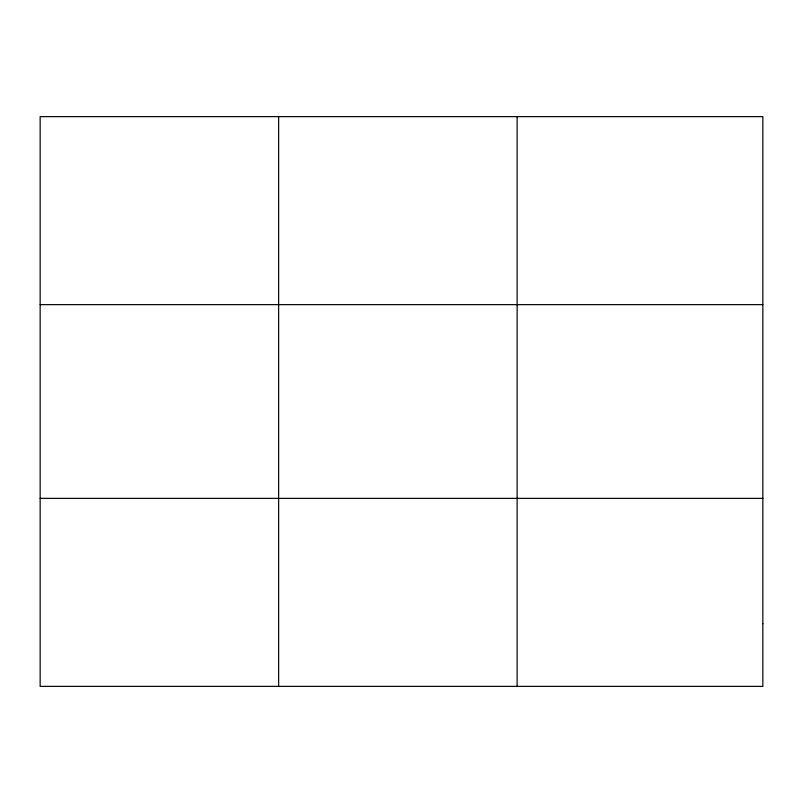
<?xml version="1.0" encoding="UTF-8"?>
<svg xmlns="http://www.w3.org/2000/svg" width="803" height="803" viewBox="0 0 803 803"><rect width="100%" height="100%" fill="white"/><g stroke="black" fill="none" stroke-linecap="round" stroke-linejoin="round"><path stroke-width="1.2" d="M278.641 686.364L278.641 116.636M517.132 686.364L517.132 116.636M40.15 304.648L762.85 304.648M40.15 498.352L762.85 498.352M762.85 623.7L762.85 686.364L40.15 686.364L40.15 116.636L762.85 116.636L762.85 623.7"/></g></svg>
